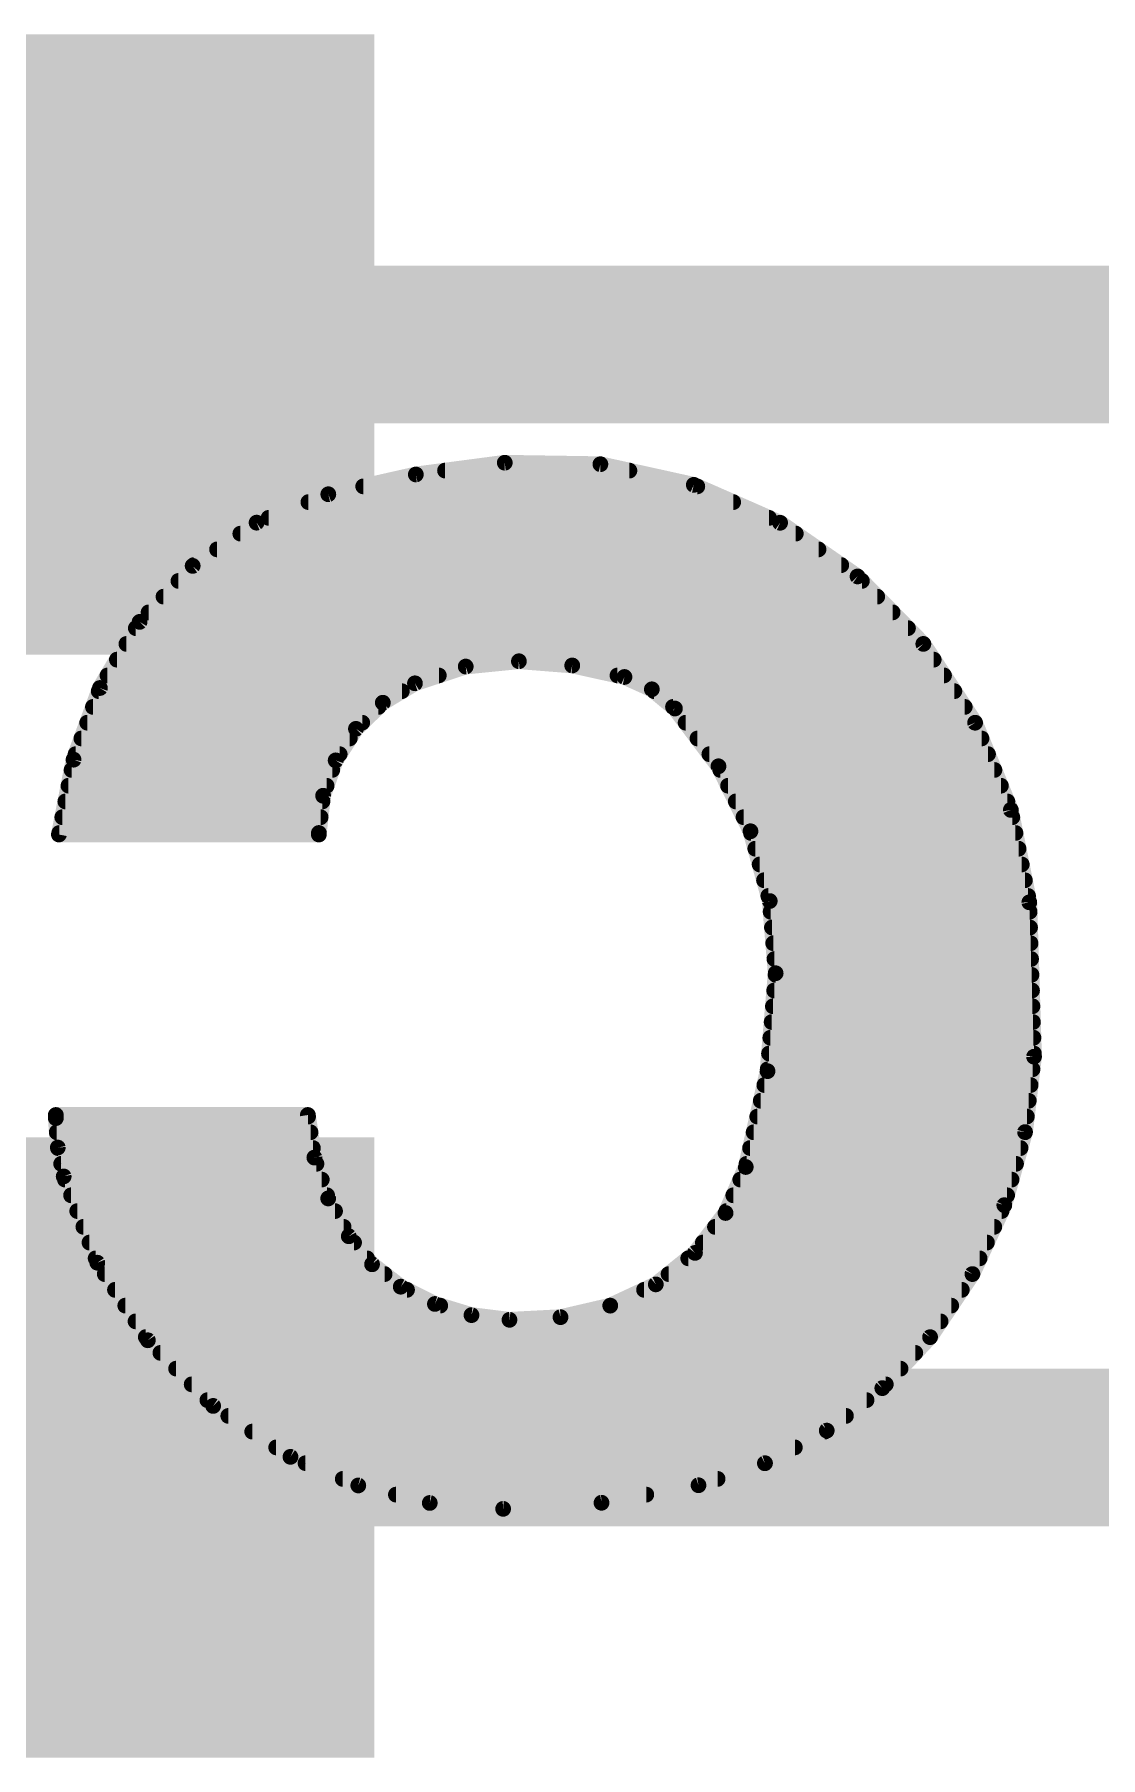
# Model space of a CAD drawing. Extents: x -33 to 74, y -11 to 28.
# Drawn here: x 12.282 to 14.001, y 11.946 to 14.724 of the extents above; entities that cross this region are included whole.
import ezdxf

# ---------------------------------------------------------------- set-up
doc = ezdxf.new("R2010")
doc.units = 0
doc.layers.add('1', color=12, linetype='CONTINUOUS')
doc.layers.add('22', color=40, linetype='CONTINUOUS')

# ---------------------------------------------------------------- blocks, each defined once
blk = doc.blocks.new('RECT')
blk.add_solid([(-0.5, -0.5), (0.5, -0.5), (-0.5, 0.5), (0.5, 0.5)])

msp = doc.modelspace()

# ---------------------------------------------------------------- linework, layer by layer
at = {"layer": '1', "const_width": 0.254}
for points in [[(12.28, 14.224), (14.732, 14.224)], [(12.28, 12.446), (15.748, 12.446)]]:
    msp.add_lwpolyline(points, dxfattribs=at)
at = {"layer": '1', "const_width": 0.127}
for points in [[(12.28, 14.2875, 1), (12.28, 14.1605)], [(12.28, 12.5095, 1), (12.28, 12.3825)]]:
    msp.add_lwpolyline(points, format="xyb", dxfattribs=at)
at = {"layer": '22', "const_width": 0.0254}
for points in [[(13.0404, 14.0335), (12.897, 14.0146)], [(12.9441, 14.0208), (13.2414, 14.0208)], [(13.1946, 14.0311), (13.0404, 14.0335)], [(13.3452, 13.9979), (13.1946, 14.0311)], [(12.897, 14.0146), (12.7559, 13.9827)], [(12.8121, 13.9954), (13.3509, 13.9954)], [(13.4843, 13.9368), (13.3452, 13.9979)], [(12.7559, 13.9827), (12.6402, 13.9369)], [(12.7238, 13.97), (13.4087, 13.97)], [(12.6402, 13.9369), (12.5372, 13.8673)], [(12.6596, 13.9446), (13.4665, 13.9446)], [(13.6092, 13.8502), (13.4843, 13.9368)], [(12.614, 13.9192), (13.5097, 13.9192)], [(12.5765, 13.8938), (13.5463, 13.8938)], [(12.5372, 13.8673), (12.4516, 13.777)], [(12.5389, 13.8684), (13.583, 13.8684)], [(13.7153, 13.7414), (13.6092, 13.8502)], [(12.5142, 13.843), (13.6163, 13.843)], [(12.4901, 13.8176), (13.641, 13.8176)], [(12.4516, 13.777), (12.3876, 13.6703)], [(12.4455, 13.7668), (13.6906, 13.7668)], [(12.4661, 13.7922), (13.6658, 13.7922)], [(12.4303, 13.7414), (13.7154, 13.7414)], [(13.7987, 13.6144), (13.7153, 13.7414)], [(12.415, 13.716), (13.732, 13.716)], [(12.9774, 13.7049), (13.0632, 13.7135)], [(13.0632, 13.7135), (13.1492, 13.7067)], [(12.3998, 13.6906), (12.9341, 13.6906)], [(12.8956, 13.6779), (12.9774, 13.7049)], [(13.1492, 13.7067), (13.2334, 13.6881)], [(13.2221, 13.6906), (13.7487, 13.6906)], [(13.2334, 13.6881), (13.2775, 13.6683)], [(12.3876, 13.6703), (12.3451, 13.5548)], [(12.3857, 13.6652), (12.8745, 13.6652)], [(12.8438, 13.6467), (12.8956, 13.6779)], [(13.2775, 13.6683), (13.3147, 13.6373)], [(13.2812, 13.6652), (13.7654, 13.6652)], [(12.3764, 13.6398), (12.8368, 13.6398)], [(12.8005, 13.6045), (12.8438, 13.6467)], [(13.3117, 13.6398), (13.7821, 13.6398)], [(13.3147, 13.6373), (13.385, 13.5441)], [(12.3671, 13.6144), (12.8106, 13.6144)], [(12.7678, 13.5536), (12.8005, 13.6045)], [(13.332, 13.6144), (13.7988, 13.6144)], [(13.8564, 13.4738), (13.7987, 13.6144)], [(12.3577, 13.589), (12.7905, 13.589)], [(13.3511, 13.589), (13.8092, 13.589)], [(12.3451, 13.5548), (12.3215, 13.4341)], [(12.3484, 13.5636), (12.7742, 13.5636)], [(12.7475, 13.4967), (12.7678, 13.5536)], [(13.3703, 13.5636), (13.8196, 13.5636)], [(13.385, 13.5441), (13.4366, 13.4394)], [(12.3419, 13.5382), (12.7623, 13.5382)], [(13.3879, 13.5382), (13.83, 13.5382)], [(12.3369, 13.5128), (12.7532, 13.5128)], [(12.7406, 13.4366), (12.7475, 13.4967)], [(13.4004, 13.5128), (13.8404, 13.5128)], [(12.327, 13.462), (12.7435, 13.462)], [(12.3319, 13.4874), (12.7464, 13.4874)], [(13.4129, 13.4874), (13.8508, 13.4874)], [(13.4254, 13.462), (13.8588, 13.462)], [(13.8862, 13.3248), (13.8564, 13.4738)], [(12.3215, 13.4341), (12.7406, 13.4341)], [(12.322, 13.4366), (12.7406, 13.4366)], [(12.7406, 13.4341), (12.7406, 13.4366)], [(13.4366, 13.4394), (13.4677, 13.3269)], [(13.4374, 13.4366), (13.8639, 13.4366)], [(13.4444, 13.4112), (13.8689, 13.4112)], [(13.4514, 13.3858), (13.874, 13.3858)], [(13.4584, 13.3604), (13.8791, 13.3604)], [(13.4654, 13.335), (13.8842, 13.335)], [(13.4677, 13.3269), (13.4772, 13.2105)], [(13.8938, 13.0759), (13.8862, 13.3248)], [(13.4691, 13.3096), (13.8867, 13.3096)], [(13.4712, 13.2842), (13.8874, 13.2842)], [(13.4733, 13.2588), (13.8882, 13.2588)], [(13.4753, 13.2334), (13.889, 13.2334)], [(13.4772, 13.2105), (13.4641, 13.0526)], [(13.477, 13.208), (13.8898, 13.208)], [(13.4728, 13.1572), (13.8913, 13.1572)], [(13.4749, 13.1826), (13.8905, 13.1826)], [(13.4707, 13.1318), (13.8921, 13.1318)], [(13.4686, 13.1064), (13.8929, 13.1064)], [(13.4665, 13.081), (13.8936, 13.081)], [(13.8793, 12.9543), (13.8938, 13.0759)], [(13.4641, 13.0526), (13.429, 12.8981)], [(13.4643, 13.0556), (13.8914, 13.0556)], [(13.459, 13.0302), (13.8883, 13.0302)], [(13.4532, 13.0048), (13.8853, 13.0048)], [(12.7229, 12.9819), (12.3165, 12.9819)], [(12.3165, 12.9819), (12.3165, 12.9769)], [(12.3165, 12.9794), (12.7233, 12.9794)], [(12.3165, 12.9769), (12.3197, 12.9295)], [(12.7335, 12.9132), (12.7229, 12.9819)], [(13.4475, 12.9794), (13.8823, 12.9794)], [(12.318, 12.954), (12.7272, 12.954)], [(13.4417, 12.954), (13.8792, 12.954)], [(13.8459, 12.8366), (13.8793, 12.9543)], [(12.3197, 12.9295), (12.3292, 12.8829)], [(12.3199, 12.9286), (12.7311, 12.9286)], [(12.7557, 12.8474), (12.7335, 12.9132)], [(13.4359, 12.9286), (13.872, 12.9286)], [(12.3251, 12.9032), (12.7368, 12.9032)], [(12.3292, 12.8829), (12.3834, 12.7438)], [(12.3312, 12.8778), (12.7454, 12.8778)], [(13.429, 12.8981), (13.3964, 12.8239)], [(13.4201, 12.8778), (13.8576, 12.8778)], [(13.4302, 12.9032), (13.8648, 12.9032)], [(12.3411, 12.8524), (12.754, 12.8524)], [(13.4089, 12.8524), (13.8504, 12.8524)], [(12.351, 12.827), (12.7668, 12.827)], [(12.7889, 12.7864), (12.7557, 12.8474)], [(13.3964, 12.8239), (13.3471, 12.7596)], [(13.3978, 12.827), (13.8414, 12.827)], [(13.7944, 12.7255), (13.8459, 12.8366)], [(12.3609, 12.8016), (12.7806, 12.8016)], [(13.3793, 12.8016), (13.8297, 12.8016)], [(12.3708, 12.7762), (12.7974, 12.7762)], [(12.8264, 12.7412), (12.7889, 12.7864)], [(13.3598, 12.7762), (13.8179, 12.7762)], [(12.3807, 12.7508), (12.8184, 12.7508)], [(12.3834, 12.7438), (12.4649, 12.6187)], [(12.8727, 12.7051), (12.8264, 12.7412)], [(13.3471, 12.7596), (13.2839, 12.7089)], [(13.3362, 12.7508), (13.8061, 12.7508)], [(12.3954, 12.7254), (12.8467, 12.7254)], [(13.3045, 12.7254), (13.7944, 12.7254)], [(13.7262, 12.6238), (13.7944, 12.7255)], [(12.4119, 12.7), (12.8828, 12.7)], [(12.9278, 12.6772), (12.8727, 12.7051)], [(13.2839, 12.7089), (13.2105, 12.6746)], [(13.265, 12.7), (13.7773, 12.7)], [(12.4285, 12.6746), (12.9364, 12.6746)], [(12.9868, 12.6593), (12.9278, 12.6772)], [(13.048, 12.6517), (12.9868, 12.6593)], [(13.1303, 12.656), (13.048, 12.6517)], [(13.2105, 12.6746), (13.1303, 12.656)], [(13.2105, 12.6746), (13.7603, 12.6746)], [(12.445, 12.6492), (13.7432, 12.6492)], [(12.4616, 12.6238), (13.7262, 12.6238)], [(12.4649, 12.6187), (12.5702, 12.5129)], [(13.6491, 12.5415), (13.7262, 12.6238)], [(12.4851, 12.5984), (13.7024, 12.5984)], [(12.5104, 12.573), (13.6786, 12.573)], [(12.5356, 12.5476), (13.6548, 12.5476)], [(12.5609, 12.5222), (13.6238, 12.5222)], [(13.5595, 12.4731), (13.6491, 12.5415)], [(12.5702, 12.5129), (12.6949, 12.4308)], [(12.5946, 12.4968), (13.5906, 12.4968)], [(12.6332, 12.4714), (13.5563, 12.4714)], [(13.4598, 12.4204), (13.5595, 12.4731)], [(12.6718, 12.446), (13.5082, 12.446)], [(12.6949, 12.4308), (12.8042, 12.3847)], [(12.7191, 12.4206), (13.4601, 12.4206)], [(13.3528, 12.385), (13.4598, 12.4204)], [(12.7792, 12.3952), (13.3836, 12.3952)], [(12.8042, 12.3847), (12.9195, 12.3564)], [(13.1964, 12.3568), (13.3528, 12.385)], [(12.8649, 12.3698), (13.2686, 12.3698)], [(12.9195, 12.3564), (13.0378, 12.3469)], [(13.0378, 12.3469), (13.1964, 12.3568)]]:
    msp.add_lwpolyline(points, dxfattribs=at)
at = {"layer": '22', "const_width": 0.0127}
for points in [[(12.9441, 14.0272, 1), (12.9441, 14.0145)], [(13.0405, 14.0398, 1), (13.0403, 14.0272)], [(13.0412, 14.0272, 1), (13.0396, 14.0398)], [(13.196, 14.0373, 1), (13.1932, 14.0249)], [(13.1945, 14.0248, 1), (13.1947, 14.0375)], [(13.2414, 14.0145, 1), (13.2414, 14.0272)], [(12.8121, 14.0017, 1), (12.8121, 13.9891)], [(12.8962, 14.0209, 1), (12.8978, 14.0083)], [(12.8984, 14.0084, 1), (12.8956, 14.0208)], [(13.3478, 14.0037, 1), (13.3426, 13.9921)], [(13.3438, 13.9917, 1), (13.3466, 14.0041)], [(13.3509, 13.9891, 1), (13.3509, 14.0017)], [(12.7238, 13.9764, 1), (12.7238, 13.9637)], [(12.7545, 13.9889, 1), (12.7573, 13.9765)], [(12.7582, 13.9768, 1), (12.7536, 13.9886)], [(13.4087, 13.9637, 1), (13.4087, 13.9764)], [(12.6379, 13.9428, 1), (12.6426, 13.931)], [(12.6438, 13.9317, 1), (12.6367, 13.9422)], [(12.6596, 13.951, 1), (12.6596, 13.9383)], [(13.4665, 13.9383, 1), (13.4665, 13.951)], [(13.4879, 13.942, 1), (13.4807, 13.9315)], [(13.4818, 13.9309, 1), (13.4869, 13.9426)], [(12.614, 13.9255, 1), (12.614, 13.9129)], [(13.5097, 13.9129, 1), (13.5097, 13.9255)], [(12.5765, 13.9002, 1), (12.5765, 13.8875)], [(13.5463, 13.8875, 1), (13.5463, 13.9002)], [(12.5336, 13.8725, 1), (12.5407, 13.862)], [(12.5389, 13.8748, 1), (12.5389, 13.8621)], [(12.5418, 13.8629, 1), (12.5326, 13.8716)], [(13.583, 13.8621, 1), (13.583, 13.8748)], [(13.6138, 13.8546, 1), (13.6047, 13.8458)], [(12.5142, 13.8493, 1), (12.5142, 13.8367)], [(13.6056, 13.845, 1), (13.6128, 13.8554)], [(13.6163, 13.8367, 1), (13.6163, 13.8493)], [(12.4901, 13.8239, 1), (12.4901, 13.8113)], [(13.641, 13.8113, 1), (13.641, 13.8239)], [(12.4455, 13.7731, 1), (12.4455, 13.7605)], [(12.447, 13.7813, 1), (12.4562, 13.7726)], [(12.4571, 13.7737, 1), (12.4462, 13.7802)], [(12.4661, 13.7986, 1), (12.4661, 13.7859)], [(13.6658, 13.7859, 1), (13.6658, 13.7986)], [(13.6906, 13.7605, 1), (13.6906, 13.7731)], [(12.4303, 13.7477, 1), (12.4303, 13.7351)], [(13.7206, 13.7449, 1), (13.71, 13.7379)], [(13.7108, 13.737, 1), (13.7199, 13.7459)], [(13.7154, 13.7351, 1), (13.7154, 13.7477)], [(12.415, 13.7224, 1), (12.415, 13.7097)], [(13.0637, 13.7198, 1), (13.0627, 13.7072)], [(13.0638, 13.7072, 1), (13.0626, 13.7198)], [(13.732, 13.7097, 1), (13.732, 13.7224)], [(12.3998, 13.6969, 1), (12.3998, 13.6843)], [(12.9341, 13.6843, 1), (12.9341, 13.6969)], [(12.9768, 13.7112, 1), (12.9781, 13.6986)], [(12.9794, 13.6989, 1), (12.9754, 13.711)], [(13.1505, 13.7129, 1), (13.1478, 13.7005)], [(13.1487, 13.7003, 1), (13.1497, 13.713)], [(13.2221, 13.6969, 1), (13.2221, 13.6843)], [(13.236, 13.6939, 1), (13.2308, 13.6823)], [(13.232, 13.6819, 1), (13.2348, 13.6943)], [(13.7487, 13.6843, 1), (13.7487, 13.6969)], [(12.3857, 13.6715, 1), (12.3857, 13.6589)], [(12.3822, 13.6736, 1), (12.393, 13.667)], [(12.3936, 13.6681, 1), (12.3816, 13.6725)], [(12.8745, 13.6589, 1), (12.8745, 13.6715)], [(12.8936, 13.6839, 1), (12.8976, 13.6719)], [(12.8989, 13.6725, 1), (12.8923, 13.6833)], [(13.2816, 13.6731, 1), (13.2735, 13.6634)], [(13.2812, 13.6715, 1), (13.2812, 13.6589)], [(13.2749, 13.6625, 1), (13.2801, 13.6741)], [(13.7654, 13.6589, 1), (13.7654, 13.6715)], [(12.3764, 13.6462, 1), (12.3764, 13.6335)], [(12.8368, 13.6335, 1), (12.8368, 13.6462)], [(12.8405, 13.6521, 1), (12.8471, 13.6412)], [(12.8482, 13.6421, 1), (12.8394, 13.6512)], [(13.3117, 13.6462, 1), (13.3117, 13.6335)], [(13.3198, 13.6411, 1), (13.3096, 13.6335)], [(13.3106, 13.6324, 1), (13.3188, 13.6422)], [(13.7821, 13.6335, 1), (13.7821, 13.6462)], [(12.3671, 13.6207, 1), (12.3671, 13.6081)], [(12.796, 13.6091, 1), (12.8049, 13.6)], [(12.8058, 13.6011, 1), (12.7951, 13.6079)], [(12.8106, 13.6081, 1), (12.8106, 13.6207)], [(13.332, 13.6207, 1), (13.332, 13.6081)], [(13.8046, 13.6168, 1), (13.7929, 13.612)], [(13.7934, 13.6109, 1), (13.8041, 13.6179)], [(13.7988, 13.6081, 1), (13.7988, 13.6207)], [(12.3577, 13.5953, 1), (12.3577, 13.5827)], [(12.7905, 13.5827, 1), (12.7905, 13.5953)], [(13.3511, 13.5953, 1), (13.3511, 13.5827)], [(13.8092, 13.5827, 1), (13.8092, 13.5953)], [(12.3392, 13.557, 1), (12.3511, 13.5526)], [(12.3514, 13.5536, 1), (12.3389, 13.5561)], [(12.3484, 13.57, 1), (12.3484, 13.5573)], [(12.7624, 13.5571, 1), (12.7731, 13.5502)], [(12.7738, 13.5515, 1), (12.7618, 13.5558)], [(12.7742, 13.5573, 1), (12.7742, 13.57)], [(13.3703, 13.57, 1), (13.3703, 13.5573)], [(13.3907, 13.5469, 1), (13.3793, 13.5413)], [(13.8196, 13.5573, 1), (13.8196, 13.57)], [(12.3419, 13.5445, 1), (12.3419, 13.5319)], [(12.7623, 13.5319, 1), (12.7623, 13.5445)], [(13.3799, 13.5403, 1), (13.3901, 13.5479)], [(13.3879, 13.5445, 1), (13.3879, 13.5319)], [(13.83, 13.5319, 1), (13.83, 13.5445)], [(12.3369, 13.5191, 1), (12.3369, 13.5065)], [(12.7538, 13.496, 1), (12.7412, 13.4974)], [(12.7415, 13.4988, 1), (12.7535, 13.4945)], [(12.7532, 13.5065, 1), (12.7532, 13.5191)], [(13.4004, 13.5191, 1), (13.4004, 13.5065)], [(13.8404, 13.5065, 1), (13.8404, 13.5191)], [(12.327, 13.4684, 1), (12.327, 13.4557)], [(12.3319, 13.4938, 1), (12.3319, 13.4811)], [(12.7435, 13.4557, 1), (12.7435, 13.4684)], [(12.7464, 13.4811, 1), (12.7464, 13.4938)], [(13.4129, 13.4938, 1), (13.4129, 13.4811)], [(13.4254, 13.4684, 1), (13.4254, 13.4557)], [(13.8626, 13.4751, 1), (13.8502, 13.4726)], [(13.8505, 13.4714, 1), (13.8623, 13.4762)], [(13.8508, 13.4811, 1), (13.8508, 13.4938)], [(13.8588, 13.4557, 1), (13.8588, 13.4684)], [(12.3215, 13.4405, 1), (12.3215, 13.4278)], [(12.322, 13.4429, 1), (12.322, 13.4303)], [(12.747, 13.4366, 1), (12.7343, 13.4366)], [(12.7406, 13.4303, 1), (12.7406, 13.4429)], [(12.7406, 13.4278, 1), (12.7406, 13.4405)], [(13.4427, 13.4411, 1), (13.4305, 13.4377)], [(13.4309, 13.4366, 1), (13.4423, 13.4422)], [(13.4374, 13.4429, 1), (13.4374, 13.4303)], [(13.8639, 13.4303, 1), (13.8639, 13.4429)], [(12.3153, 13.4353, 1), (12.3277, 13.4329)], [(12.7343, 13.4373, 1), (12.7469, 13.4359)], [(12.7343, 13.4341, 1), (12.747, 13.4341)], [(13.4444, 13.4176, 1), (13.4444, 13.4049)], [(13.8689, 13.4049, 1), (13.8689, 13.4176)], [(13.4514, 13.3922, 1), (13.4514, 13.3795)], [(13.874, 13.3795, 1), (13.874, 13.3922)], [(13.4584, 13.3667, 1), (13.4584, 13.3541)], [(13.8791, 13.3541, 1), (13.8791, 13.3667)], [(13.4654, 13.3414, 1), (13.4654, 13.3287)], [(13.474, 13.3274, 1), (13.4614, 13.3263)], [(13.4616, 13.3252, 1), (13.4738, 13.3285)], [(13.8925, 13.325, 1), (13.8799, 13.3246)], [(13.8842, 13.3287, 1), (13.8842, 13.3414)], [(13.4691, 13.316, 1), (13.4691, 13.3033)], [(13.88, 13.3236, 1), (13.8924, 13.326)], [(13.8867, 13.3033, 1), (13.8867, 13.316)], [(13.4712, 13.2905, 1), (13.4712, 13.2779)], [(13.8874, 13.2779, 1), (13.8874, 13.2905)], [(13.4733, 13.2652, 1), (13.4733, 13.2525)], [(13.8882, 13.2525, 1), (13.8882, 13.2652)], [(13.4753, 13.2398, 1), (13.4753, 13.2271)], [(13.889, 13.2271, 1), (13.889, 13.2398)], [(13.477, 13.2143, 1), (13.477, 13.2017)], [(13.4835, 13.21, 1), (13.4709, 13.211)], [(13.4709, 13.21, 1), (13.4835, 13.211)], [(13.8898, 13.2017, 1), (13.8898, 13.2143)], [(13.4728, 13.1636, 1), (13.4728, 13.1509)], [(13.4749, 13.189, 1), (13.4749, 13.1763)], [(13.8905, 13.1763, 1), (13.8905, 13.189)], [(13.8913, 13.1509, 1), (13.8913, 13.1636)], [(13.4707, 13.1381, 1), (13.4707, 13.1255)], [(13.8921, 13.1255, 1), (13.8921, 13.1381)], [(13.4686, 13.1128, 1), (13.4686, 13.1001)], [(13.8929, 13.1001, 1), (13.8929, 13.1128)], [(13.4665, 13.0874, 1), (13.4665, 13.0747)], [(13.9001, 13.0751, 1), (13.8875, 13.0767)], [(13.8936, 13.0747, 1), (13.8936, 13.0874)], [(13.4578, 13.0531, 1), (13.4704, 13.0521)], [(13.4703, 13.0512, 1), (13.4579, 13.054)], [(13.4643, 13.0619, 1), (13.4643, 13.0493)], [(13.8875, 13.0757, 1), (13.9001, 13.0761)], [(13.8914, 13.0493, 1), (13.8914, 13.0619)], [(13.459, 13.0366, 1), (13.459, 13.0239)], [(13.8883, 13.0239, 1), (13.8883, 13.0366)], [(13.4532, 13.0112, 1), (13.4532, 12.9985)], [(13.8853, 12.9985, 1), (13.8853, 13.0112)], [(12.3165, 12.9883, 1), (12.3165, 12.9756)], [(12.3229, 12.9819, 1), (12.3102, 12.9819)], [(12.3228, 12.9773, 1), (12.3102, 12.9765)], [(12.3102, 12.9769, 1), (12.3229, 12.9769)], [(12.3165, 12.9857, 1), (12.3165, 12.9731)], [(12.7292, 12.9829, 1), (12.7166, 12.9809)], [(12.7229, 12.9756, 1), (12.7229, 12.9883)], [(12.7233, 12.9731, 1), (12.7233, 12.9857)], [(13.4475, 12.9857, 1), (13.4475, 12.9731)], [(13.8823, 12.9731, 1), (13.8823, 12.9857)], [(12.318, 12.9604, 1), (12.318, 12.9477)], [(12.7272, 12.9477, 1), (12.7272, 12.9604)], [(13.4417, 12.9604, 1), (13.4417, 12.9477)], [(13.873, 12.9551, 1), (13.8856, 12.9536)], [(13.8854, 12.9526, 1), (13.8732, 12.9561)], [(13.8792, 12.9477, 1), (13.8792, 12.9604)], [(12.3259, 12.9307, 1), (12.3135, 12.9282)], [(12.3134, 12.929, 1), (12.326, 12.9299)], [(12.3199, 12.935, 1), (12.3199, 12.9223)], [(12.7395, 12.9153, 1), (12.7274, 12.9112)], [(12.7272, 12.9123, 1), (12.7397, 12.9142)], [(12.7311, 12.9223, 1), (12.7311, 12.935)], [(13.4359, 12.935, 1), (13.4359, 12.9223)], [(13.872, 12.9223, 1), (13.872, 12.935)], [(12.3251, 12.9095, 1), (12.3251, 12.8969)], [(12.3351, 12.8852, 1), (12.3233, 12.8806)], [(12.323, 12.8816, 1), (12.3354, 12.8842)], [(12.3312, 12.8841, 1), (12.3312, 12.8715)], [(12.7368, 12.8969, 1), (12.7368, 12.9095)], [(12.7454, 12.8715, 1), (12.7454, 12.8841)], [(13.4201, 12.8841, 1), (13.4201, 12.8715)], [(13.4228, 12.8995, 1), (13.4352, 12.8967)], [(13.4348, 12.8955, 1), (13.4232, 12.9007)], [(13.4302, 12.9095, 1), (13.4302, 12.8969)], [(13.8576, 12.8715, 1), (13.8576, 12.8841)], [(13.8648, 12.8969, 1), (13.8648, 12.9095)], [(12.3411, 12.8588, 1), (12.3411, 12.8461)], [(12.754, 12.8461, 1), (12.754, 12.8588)], [(13.4089, 12.8588, 1), (13.4089, 12.8461)], [(13.8504, 12.8461, 1), (13.8504, 12.8588)], [(12.351, 12.8333, 1), (12.351, 12.8207)], [(12.7613, 12.8504, 1), (12.7501, 12.8444)], [(12.7497, 12.8454, 1), (12.7617, 12.8494)], [(12.7668, 12.8207, 1), (12.7668, 12.8333)], [(13.4015, 12.82, 1), (13.3914, 12.8278)], [(13.3978, 12.8333, 1), (13.3978, 12.8207)], [(13.8398, 12.8383, 1), (13.852, 12.8348)], [(13.8516, 12.8339, 1), (13.8401, 12.8392)], [(13.8414, 12.8207, 1), (13.8414, 12.8333)], [(12.3609, 12.8079, 1), (12.3609, 12.7953)], [(12.7806, 12.7953, 1), (12.7806, 12.8079)], [(13.3793, 12.8079, 1), (13.3793, 12.7953)], [(13.3906, 12.8265, 1), (13.4022, 12.8214)], [(13.8297, 12.7953, 1), (13.8297, 12.8079)], [(12.3708, 12.7826, 1), (12.3708, 12.7699)], [(12.7938, 12.7905, 1), (12.784, 12.7823)], [(12.7833, 12.7834, 1), (12.7945, 12.7894)], [(12.7974, 12.7699, 1), (12.7974, 12.7826)], [(13.3598, 12.7826, 1), (13.3598, 12.7699)], [(13.8179, 12.7699, 1), (13.8179, 12.7826)], [(12.3807, 12.7571, 1), (12.3807, 12.7445)], [(12.3887, 12.7473, 1), (12.3781, 12.7403)], [(12.3775, 12.7415, 1), (12.3893, 12.7461)], [(12.8184, 12.7445, 1), (12.8184, 12.7571)], [(12.8303, 12.7462, 1), (12.8225, 12.7362)], [(12.8215, 12.7372, 1), (12.8313, 12.7453)], [(13.3362, 12.7571, 1), (13.3362, 12.7445)], [(13.3421, 12.7635, 1), (13.3522, 12.7557)], [(13.3511, 12.7546, 1), (13.3431, 12.7645)], [(13.8061, 12.7445, 1), (13.8061, 12.7571)], [(12.3954, 12.7317, 1), (12.3954, 12.7191)], [(12.8467, 12.7191, 1), (12.8467, 12.7317)], [(13.3045, 12.7317, 1), (13.3045, 12.7191)], [(13.7887, 12.7281, 1), (13.8002, 12.7228)], [(13.7997, 12.7219, 1), (13.7891, 12.729)], [(13.7944, 12.7191, 1), (13.7944, 12.7317)], [(12.4119, 12.7064, 1), (12.4119, 12.6937)], [(12.8756, 12.7108, 1), (12.8698, 12.6994)], [(12.8688, 12.7001, 1), (12.8766, 12.7101)], [(12.8828, 12.6937, 1), (12.8828, 12.7064)], [(13.265, 12.7064, 1), (13.265, 12.6937)], [(13.28, 12.7138, 1), (13.2879, 12.7039)], [(13.2866, 12.7031, 1), (13.2813, 12.7146)], [(13.7773, 12.6937, 1), (13.7773, 12.7064)], [(12.4285, 12.6809, 1), (12.4285, 12.6683)], [(12.9296, 12.6833, 1), (12.9259, 12.6712)], [(12.9249, 12.6716, 1), (12.9306, 12.6829)], [(12.9364, 12.6683, 1), (12.9364, 12.6809)], [(12.9875, 12.6656, 1), (12.986, 12.653)], [(12.9849, 12.6532, 1), (12.9886, 12.6653)], [(13.1288, 12.6621, 1), (13.1317, 12.6498)], [(13.1306, 12.6496, 1), (13.1299, 12.6623)], [(13.2078, 12.6804, 1), (13.2132, 12.6688)], [(13.2105, 12.6809, 1), (13.2105, 12.6683)], [(13.2119, 12.6684, 1), (13.2091, 12.6808)], [(13.7603, 12.6683, 1), (13.7603, 12.6809)], [(12.445, 12.6555, 1), (12.445, 12.6429)], [(13.0477, 12.658, 1), (13.0483, 12.6454)], [(13.0472, 12.6454, 1), (13.0488, 12.658)], [(13.7432, 12.6429, 1), (13.7432, 12.6555)], [(12.4616, 12.6302, 1), (12.4616, 12.6175)], [(12.4694, 12.6232, 1), (12.4604, 12.6142)], [(12.4596, 12.6152, 1), (12.4702, 12.6222)], [(13.7209, 12.6273, 1), (13.7315, 12.6203)], [(13.7308, 12.6195, 1), (13.7216, 12.6281)], [(13.7262, 12.6175, 1), (13.7262, 12.6302)], [(12.4851, 12.6047, 1), (12.4851, 12.5921)], [(12.5104, 12.5793, 1), (12.5104, 12.5667)], [(13.6786, 12.5667, 1), (13.6786, 12.5793)], [(13.7024, 12.5921, 1), (13.7024, 12.6047)], [(12.5356, 12.554, 1), (12.5356, 12.5413)], [(13.6548, 12.5413, 1), (13.6548, 12.554)], [(12.5609, 12.5285, 1), (12.5609, 12.5159)], [(13.6238, 12.5159, 1), (13.6238, 12.5285)], [(13.6445, 12.5458, 1), (13.6538, 12.5372)], [(13.653, 12.5365, 1), (13.6453, 12.5466)], [(12.5737, 12.5182, 1), (12.5667, 12.5076)], [(12.5657, 12.5084, 1), (12.5747, 12.5174)], [(12.5946, 12.5031, 1), (12.5946, 12.4905)], [(13.5906, 12.4905, 1), (13.5906, 12.5031)], [(12.6332, 12.4778, 1), (12.6332, 12.4651)], [(13.5557, 12.4781, 1), (13.5634, 12.468)], [(13.5563, 12.4651, 1), (13.5563, 12.4778)], [(13.5625, 12.4675, 1), (13.5566, 12.4787)], [(12.6718, 12.4523, 1), (12.6718, 12.4397)], [(13.5082, 12.4397, 1), (13.5082, 12.4523)], [(12.6974, 12.4367, 1), (12.6924, 12.4249)], [(12.6914, 12.4255, 1), (12.6984, 12.4361)], [(12.7191, 12.4269, 1), (12.7191, 12.4143)], [(13.4569, 12.4261, 1), (13.4628, 12.4148)], [(13.4618, 12.4144, 1), (13.4578, 12.4265)], [(13.4601, 12.4143, 1), (13.4601, 12.4269)], [(12.7792, 12.4016, 1), (12.7792, 12.3889)], [(12.8057, 12.3908, 1), (12.8027, 12.3785)], [(12.8018, 12.3788, 1), (12.8067, 12.3905)], [(13.3508, 12.391, 1), (13.3548, 12.379)], [(13.3539, 12.3788, 1), (13.3517, 12.3912)], [(13.3836, 12.3889, 1), (13.3836, 12.4016)], [(12.8649, 12.3762, 1), (12.8649, 12.3635)], [(12.92, 12.3628, 1), (12.919, 12.3501)], [(12.918, 12.3503, 1), (12.921, 12.3626)], [(13.1953, 12.363, 1), (13.1975, 12.3505)], [(13.1968, 12.3504, 1), (13.196, 12.3631)], [(13.2686, 12.3635, 1), (13.2686, 12.3762)], [(13.0374, 12.3532, 1), (13.0382, 12.3406)], [(13.0373, 12.3406, 1), (13.0383, 12.3532)]]:
    msp.add_lwpolyline(points, format="xyb", dxfattribs=at)

# ---------------------------------------------------------------- block references
at = {"layer": '1', "xscale": 1.1}
for p in [(12.28, 14.224), (12.28, 12.446)]:
    msp.add_blockref('RECT', p, dxfattribs=at)

doc.saveas('drawing.dxf')
